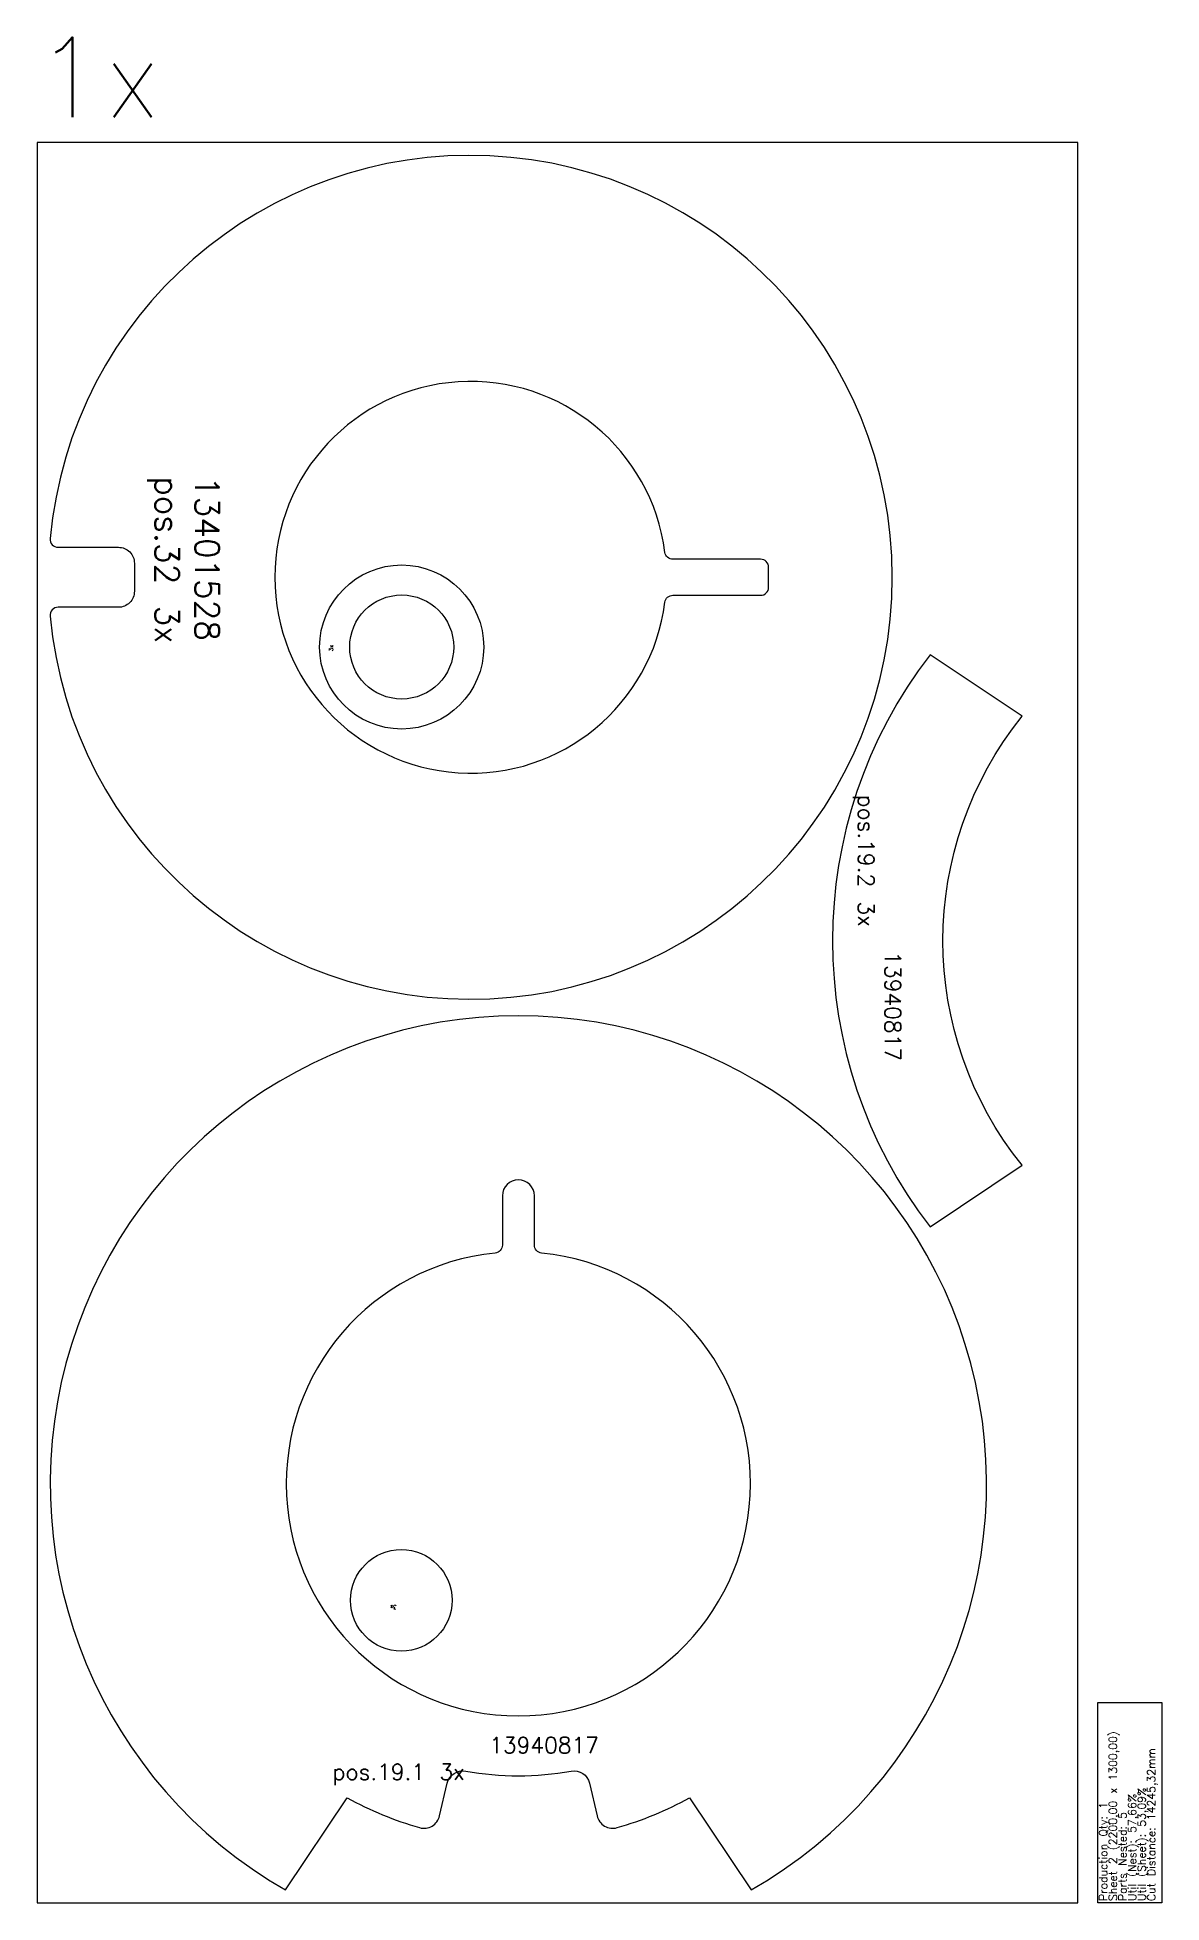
# Model space of a CAD drawing. Header units: millimetres. Extents: x 0 to 4290, y -105 to 2331.
# Drawn here: x 2885 to 4290, y 0 to 2331 of the extents above; entities that cross this region are included whole.
import ezdxf

# ---------------------------------------------------------------- set-up
doc = ezdxf.new("R2010")
doc.units = ezdxf.units.MM
for name, color, linetype in [('--NestedParts--', 7, 'Continuous'), ('sheet', 24, 'Continuous'), ('Stats', 7, 'Continuous'), ('Texto', 7, 'Continuous')]:
    doc.layers.add(name, color=color, linetype=linetype)
doc.styles.get("Standard").update_dxf_attribs({"font": 'txt.shx'})

msp = doc.modelspace()

# ---------------------------------------------------------------- linework, layer by layer
at = {"layer": '--NestedParts--', "color": 7}
for points in [[(2901.5, 1608.1, 21.743483), (2901.5, 1704.9, 0.441399), (2911.5, 1694), (2986.8, 1694, -0.414214), (3006.8, 1674), (3006.8, 1639, -0.414214), (2986.8, 1619), (2911.5, 1619, 0.441399)], [(3669.8, 1625.3, -0.377259), (3679.7, 1634), (3789.3, 1634, 0.414214), (3799.3, 1644), (3799.3, 1669, 0.414214), (3789.3, 1679), (3679.7, 1679, -0.377259), (3669.8, 1687.7, 15.628321)], [(4001.1, 1559.7, 0.341108), (4001.1, 844.7), (4116.2, 921.7, -0.352886), (4116.2, 1482.8)], [(3585, 108.6, 0.42954), (3610, 93.8, 0.05496), (3700.6, 131), (3777.6, 16, 3.754254), (3195.6, 16), (3272.6, 131, 0.05496), (3363.2, 93.8, 0.42954), (3388.2, 108.6), (3397.7, 149.3, -0.40074), (3420.8, 164.5, 0.090923), (3552.4, 164.5, -0.40074), (3575.5, 149.3)], [(3515.6, 812, -0.38517), (3506.6, 822), (3506.6, 883.5, 0.999998), (3466.6, 883.5), (3466.6, 822, -0.38517), (3457.6, 812, 19.949874)]]:
    msp.add_lwpolyline(points, format="xyb", close=True, dxfattribs=at)
for centre, radius in [((3340.8, 1569.4), 102.5), ((3340.8, 1569.4), 65), ((3340.3, 377.9), 63.5)]:
    msp.add_circle(centre, radius, dxfattribs=at)
at = {"layer": 'sheet', "color": 7}
msp.add_lwpolyline([(4185.5, 0), (4185.5, 2200), (2885.5, 2200), (2885.5, 0)], close=True, dxfattribs=at)
at = {"layer": 'Stats', "color": 151}
msp.add_lwpolyline([(4210.5, 0), (4210.5, 250), (4290.5, 250), (4290.5, 0), (4210.5, 0)], close=True, dxfattribs=at)

# ---------------------------------------------------------------- texts
at = {"insert": (2882.4, 2331.4), "char_height": 100, "attachment_point": 1}
msp.add_mtext_dynamic_manual_height_columns('1x', width=98.107, gutter_width=1, heights=[0], dxfattribs=at)
at = {"layer": 'Stats', "color": 60}
for s, p in [('Sheet 2 (2200,00 x 1300,00)', (4234.5, 2)), ('Cut Distance: 14245,32mm', (4282.5, 2)), ('Util (Sheet): 53,09%', (4270.5, 2)), ('Production Qty: 1', (4222.5, 2)), ('Util (Nest): 57,66%', (4258.5, 2)), ('Parts Nested: 5', (4246.5, 2))]:
    msp.add_text(s, height=10, rotation=90, dxfattribs=at).set_placement(p)
at = {"layer": 'Texto', "color": 3, "attachment_point": 1}
for s, insert, char_height, width, rotation in [('13401528 pos.32 3x', (3112.7, 1782.8), 30, 323.315, 270), ('3x', (3250, 1564.1), 5, 8.892, 90), ('{\\W5.49091;  }13940817 pos.19.2 3x', (3964.6, 1384.9), 20, 443.783, 270), ('3x', (3334.4, 366.9), 5, 8.892, 180)]:
    msp.add_mtext(s, dxfattribs=dict(at, insert=insert, char_height=char_height, width=width, rotation=rotation))
at = {"layer": 'Texto', "color": 3, "insert": (3254.4, 206.8), "char_height": 20, "width": 443.783, "attachment_point": 1}
msp.add_mtext('{\\W5.49091;  }13940817 pos.19.1 3x', dxfattribs=at)

doc.saveas('drawing.dxf')
